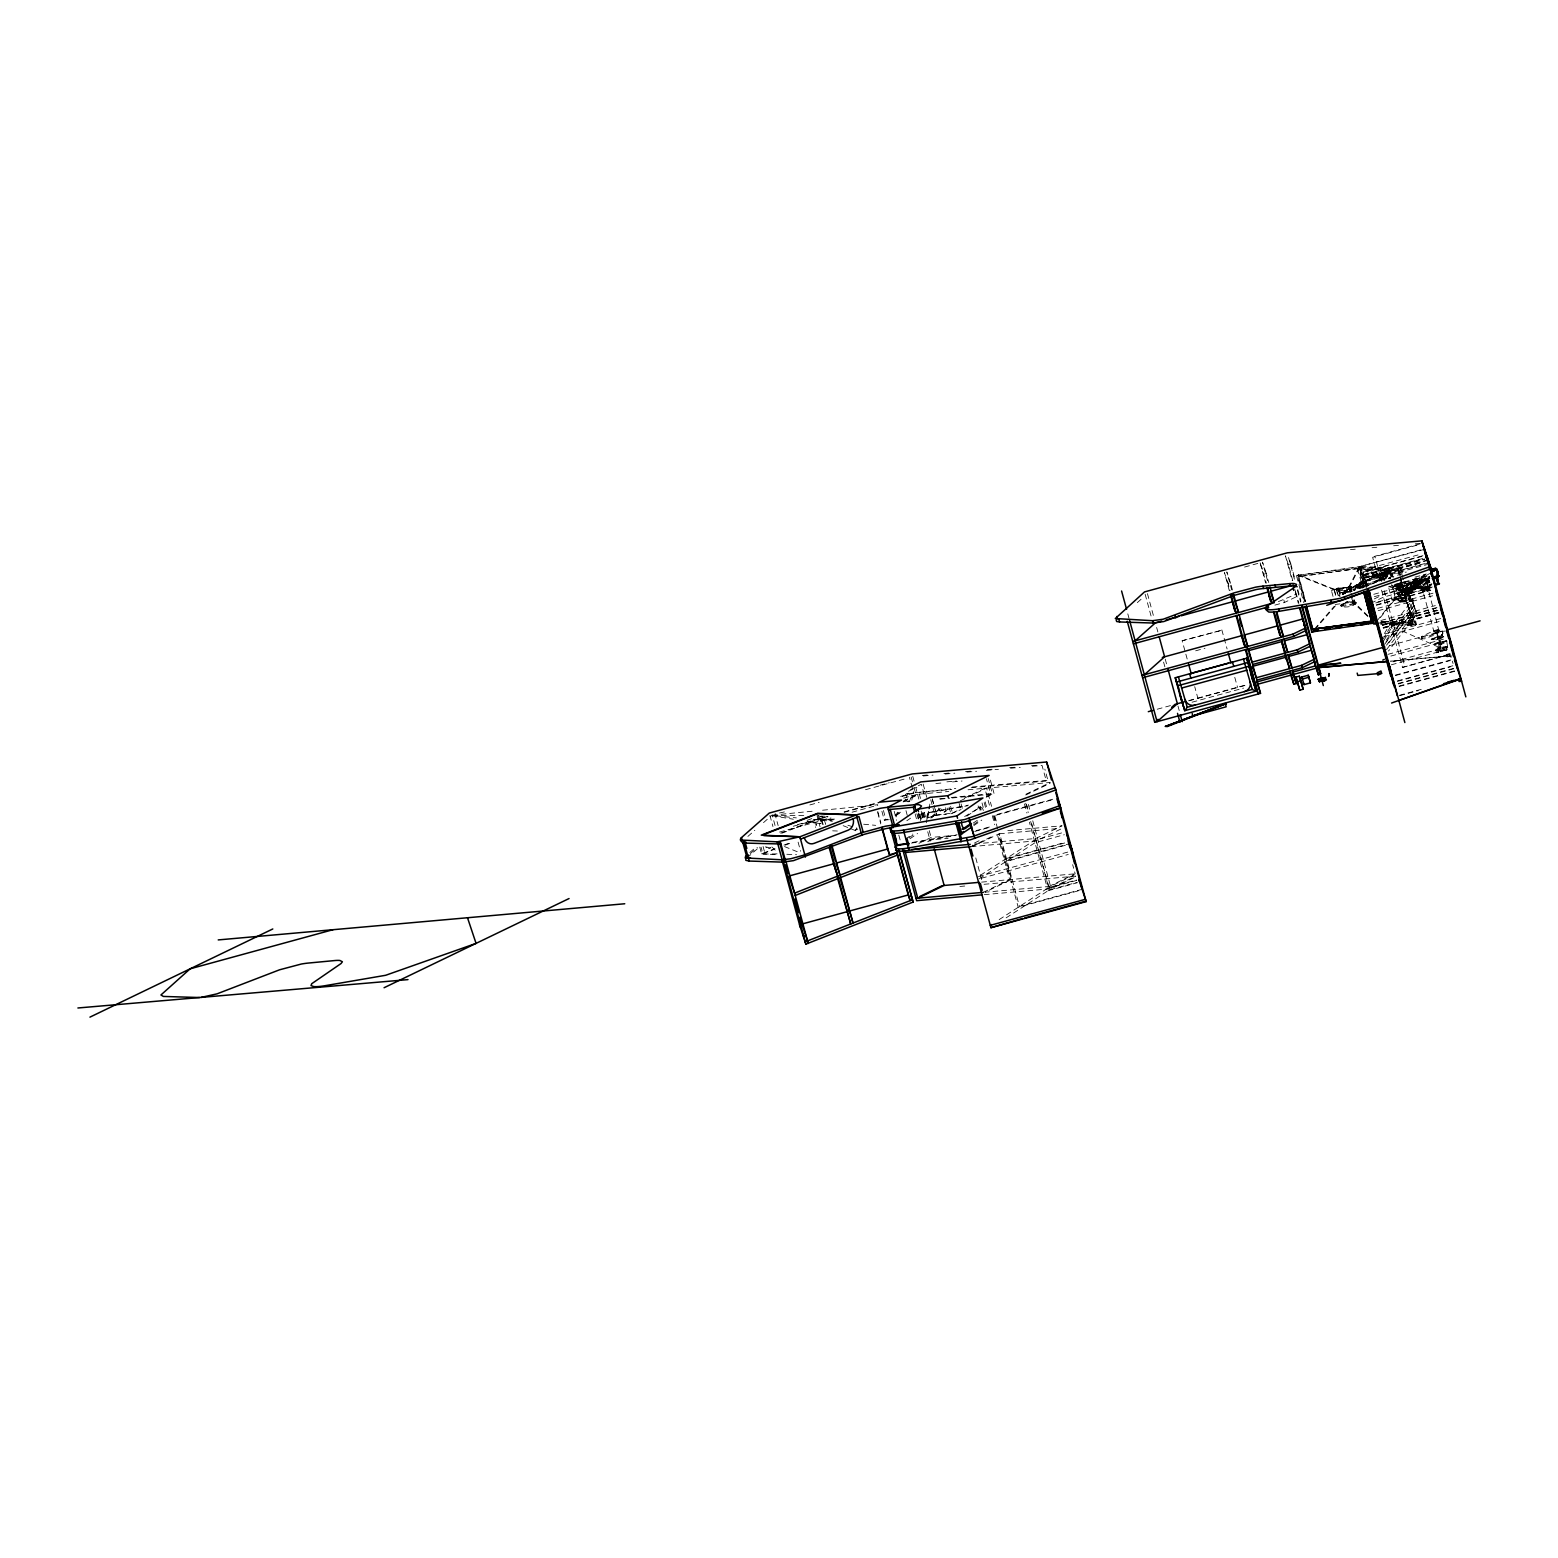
<?xml version="1.0" encoding="UTF-8"?>
<svg xmlns="http://www.w3.org/2000/svg" width="1558" height="1558" viewBox="0 0 1558 1558"><rect width="100%" height="100%" fill="white"/><g stroke="black" fill="none" stroke-linecap="round" stroke-linejoin="round"><path stroke-width="0.75" stroke-dasharray="5 3.75" d="M1395.325 584.386L1399.824 601.388M1406.971 585.886L1394.644 585.808L1396.435 585.165M1396.669 584.153L1398.656 585.964A10.867 6.719 66.4 0 0 1405.452 585.75L1406.796 586.704M1397.623 586.47L1397.76 587.814A10.867 6.719 66.4 0 1 1400.545 598.136M1398.344 585.263L1396.981 584.737M1402.317 600.512L1400.661 601.68L1399.882 600.531M1400.661 601.232L1411.762 601.485L1399.96 602.128M1400.661 601.037L1399.298 601.739L1395.131 584.367L1406.816 583.705L1423.155 587.561L1428.219 587.035M1406.173 584.873L1408.666 584.425M1406.718 585.048L1406.932 583.724M1399.824 601.057L1402.103 599.908A10.867 6.719 66.4 0 1 1409.172 599.479L1410.146 598.35L1407.069 587.405A10.867 6.719 66.4 0 0 1409.873 597.707L1409.971 597.883M1406.29 590.346L1407.088 595.156A4.109 2.551 66.4 0 1 1403.33 595.331L1402.258 593.949M1411.275 600.317L1409.639 601.057L1412.697 599.441M1410.808 600.96L1412.794 600.512L1411.782 599.479M1415.404 563.392C1431.685 558.971 1409.289 562.983 1416.631 567.949M1424.694 591.105C1422.103 593.092 1419.942 588.126 1423.525 588.145M1422.298 591.319L1426.232 589.528M1421.461 588.32C1422.629 591.651 1429.407 586.879 1430.789 585.613M1422.727 587.931C1428.589 584.172 1431.627 588.71 1423.778 589.43M1429.037 587.288L1429.231 589.508L1426.836 590.54M1442.28 637.826C1413.184 644.272 1451.978 630.503 1440.955 638.079M1436.573 637.534C1454.218 634.788 1428.121 643.707 1434.392 638.098M1433.711 631.964C1449.641 625.264 1431.081 636.91 1435.015 631.808M1434.509 631.827L1435.035 630.932M1447.694 647.213L1446.72 641.468C1437.839 648.109 1425.064 643.181 1447.012 640.922M1435.015 644.681L1439.534 642.266L1446.72 641.468M1436.651 652.841L1439.066 651.049L1437.08 647.972L1438.287 648.225L1435.872 650.037L1436.651 652.841L1440.41 651.653L1439.066 646.901L1440.955 646.414L1441.267 647.933L1439.514 648.381L1441.325 647.816M1424.635 575.467L1438.93 630.678M1439.962 629.997L1437.781 631.146M1439.631 646.94L1440.955 646.414M1443.682 636.443L1439.495 638.488L1431.529 639.462M1443.818 636.91L1437.002 637.222L1431.529 639.267M1343.872 593.949L1343.463 592.196L1343.892 593.773M1412.152 587.911C1407.536 586.47 1414.313 579.342 1416.378 577.804M1388.529 571.435L1367.982 577.005L1353.298 586.879A5.258 3.895 86.6 0 0 1354.7 590.54M1380.563 573.227L1385.14 572.292L1368.294 577.317L1353.766 586.879A4.947 3.661 86.6 0 0 1355.07 590.268M1355.07 586.801A5.258 3.895 86.6 0 0 1355.304 588.145L1355.09 586.392L1358.342 583.841L1362.627 583.588M1357.291 587.95A4.947 3.661 86.6 0 1 1357.076 586.684C1366.502 580.433 1355.752 583.666 1356.843 588.106M1356.843 586.275L1356.843 586.704A5.258 3.895 86.6 0 0 1357.057 588.048M1358.634 586.606A4.947 3.661 86.6 0 0 1358.829 587.853A5.258 3.895 86.6 0 1 1358.595 586.587L1356.609 586.392M1381.771 575.116C1382.258 579.498 1386.503 575.233 1383.601 572.721L1382.277 572.799L1381.771 575.116L1406.368 572.098M1384.069 574.454C1390.359 571.805 1383.894 581.212 1383.777 573.967C1377.525 574.649 1393.553 575.993 1382.589 575.077M1390.359 571.435L1383.699 572.838L1383.153 574.61A3.525 2.61 86.6 0 0 1382.55 579.498M1405.374 589.275L1406.485 590.346L1409.659 589.06A2.142 1.636 87.5 0 1 1411.743 590.424C1411.879 589.08 1400.7 591.767 1405.141 590.969M1408.471 589.06L1411.236 588.087L1412.755 591.495L1416.183 588.496L1414.82 588.379A4.947 2.337 80.5 0 1 1411.334 583.822L1410.925 587.872M1403.388 591.728L1409.698 592.429L1410.282 590.131M1411.12 591.339L1408.822 591.787L1409.503 592.683M1430.03 582.439L1428.024 582.147L1429.329 580.355M1414.352 582.478L1414.352 582.439A2.064 0.974 80.5 0 1 1415.579 581.621A2.064 0.974 80.5 0 1 1416.339 584.386A2.064 0.974 80.5 0 1 1415.092 585.204L1414.352 582.478L1417.313 581.991A2.064 0.974 80.5 0 1 1418.559 581.134A2.064 0.974 80.5 0 1 1419.299 583.899A2.064 0.974 80.5 0 1 1418.072 584.698L1417.313 581.952M1419.065 583.159L1417.527 585.048L1415.346 584.815A2.064 0.974 80.5 0 1 1414.8 582.848C1413.632 579.849 1421.285 579.44 1415.599 580.024L1414.956 580.706M1416.339 584.386C1432.932 580.141 1394.313 580.569 1417.644 584.951M1419.299 583.899C1419.065 578.193 1409.114 587.132 1418.91 583.471M1337.212 590.112L1337.582 589.158M1337.095 589.333C1336.141 589.294 1341.029 586.899 1338.283 589.547M1337.407 589.703L1336.569 590.17M1350.358 588.009C1353.921 587.775 1349.851 585.087 1348.488 588.905A10.867 8.18 62.5 0 1 1340.094 589.917L1337.679 589.45M1338.828 590.54L1339.004 591.884M1355.343 601.68C1356.823 607.211 1340.484 608.594 1340.971 605.069M1341.457 605.711C1345.216 601.369 1339.958 608.029 1343.093 603.998M1341.535 605.283C1341.029 601.7 1353.123 607.328 1353.454 601.758M1348.488 588.905C1353.454 584.815 1349.053 589.703 1350.241 587.717M1348.975 589.43L1349.384 590.151M1351.195 590.463L1349.715 590.385M1350.26 589.878L1350.299 590.521A10.867 8.18 62.5 0 0 1350.143 593.092M1350.455 586.743L1351.214 588.281M1354.447 603.374C1354.778 601.037 1356.979 604.601 1354.253 603.258M1399.61 592.877C1399.162 589.956 1396.63 598.876 1409.094 591.826A3.467 0.993 -23.4 0 1 1412.288 591.67L1407.302 591.709L1412.132 591.066M1399.376 590.833L1395.832 588.866L1397.37 594.494L1402.395 594.552M1386.601 578.252C1389.015 572.059 1382.121 573.967 1386.055 576.927M1343.541 594.552L1343.97 592.566L1350.026 590.638M1429.465 581.601L1429.231 580.608M1398.597 586.821L1423.447 589.119M1398.032 585.243L1396.883 586.86L1400.097 598.856L1402.667 601.252L1401.733 598.097L1402.531 600.297M1408.568 624.602L1408.354 624.388M1410.165 624.232L1408.315 623.706M1408.783 624.505L1412.21 625.264L1411.723 623.628M1408.938 624.524L1411.275 624.719L1411.684 623.395M1410.146 624.797L1410.944 623.804M1411.003 624.816L1411.412 623.648M1411.49 625.07L1412.191 624.446M1343.911 593.228C1349.929 591.125 1342.431 591.845 1343.814 594.513M927.575 817.346L929.542 806.323M1353.24 601.524L1352.636 601.076M1367.768 616.462L1352.363 601.739M1412.308 586.665L1402.356 588.943L1403.33 592.936M926.25 822.78L928.49 811.251M928.938 808.933L930.282 802.019M1358.011 588.223L1357.31 585.594A2.064 1.519 86.6 0 1 1359.667 584.99A2.064 1.519 86.6 0 1 1359.569 588.242M1361.088 583.023L1359.316 583.12L1357.563 586.081A2.064 1.519 86.6 0 0 1358.089 588.028L1358.323 588.242M1361.867 588.106A2.064 1.519 86.6 0 0 1361.965 584.854A2.064 1.519 86.6 0 0 1359.608 585.457L1359.647 587.931A2.064 1.519 86.6 0 1 1359.102 585.983L1359.9 583.744M1396.377 585.535L1393.28 586.879L1397.039 584.932M1397.409 586.568L1397.779 585.964M1398.071 585.087L1397.156 585.126M1402.512 601.115L1401.538 599.538M1406.816 587.015L1406.66 586.412M1406.64 587.308L1407.01 585.029M1403.349 591.105L1406.64 589.294L1407.38 595.039A4.109 2.551 66.4 0 1 1403.641 595.195L1400.876 588.924L1398.578 588.982L1399.006 590.56M1404.693 590.151L1403.33 591.417L1404.927 592.605M1405.355 591.709L1405.297 590.677M1403.096 592.527L1402.551 589.314L1410.964 589.099L1408.023 590.677A2.142 1.636 87.5 0 0 1410.185 593.15L1411.373 593.092A5.356 0.974 -15.2 0 0 1413.067 591.943L1411.334 587.093L1417.975 585.418C1417.838 578.894 1413.963 587.794 1410.633 585.555M1411.86 588.749L1408.335 590.677A2.142 1.636 87.5 0 0 1409.932 593.247A2.142 1.636 87.5 0 0 1411.548 590.794A2.142 1.636 87.5 0 0 1409.386 589.08L1405.589 589.645A4.109 2.551 66.4 0 0 1401.83 589.8L1404.245 589.294M1410.555 591.261L1409.639 590.716M1351.682 591.027C1350.143 588.34 1354.739 584.464 1353.999 589.547L1355.635 589.45M1398.967 590.988L1398.13 588.807L1395.832 588.866M1428.861 581.679L1428.842 581.601A19.572 6.427 71.1 0 0 1425.667 582.75L1425.687 582.965A19.572 6.427 71.1 0 0 1428.861 581.816L1428.861 581.777M1336.375 588.573L1337.757 595.37M1336.745 589.372C1341.263 585.048 1335.946 594.766 1339.413 596.013M1343.483 594.28L1343.736 593.501A4.109 3.097 62.5 0 1 1345.664 592.098M1340.99 604.991L1341.38 606.14M1341.866 605.127L1340.562 605.809M1349.968 588.223L1348.8 588.262L1349.579 588.846M1343.541 605.205L1343.308 603.783M1354.058 602.771L1355.986 603.141L1353.844 603.998M1354.35 603.881L1353.006 603.939L1354.311 604.329M1423.545 589.236C1410.009 579.07 1430.692 573.578 1427.264 587.931M1425.648 580.16L1424.207 580.998M1410.827 587.561L1411.684 590.248A2.142 1.636 87.5 0 1 1410.75 593.131M1414.839 586.022L1416.495 588.593L1411.236 592.683M896.064 816.957L897.798 812.809M1400.934 583.646L1403.271 582.38M1410.496 624.563L1410.243 624.466M1297.97 575.253L1333.706 589.625L1349.481 586.899L1353.454 601.563L1352.286 602.868M1333.706 589.625L1349.481 586.899L1349.773 591.222M1417.877 579.654L1415.151 584.036L1414.898 582.848M1418.598 583.452L1418.656 582.205M1361.634 585.866C1362.043 587.405 1353.824 586.451 1361.517 585.769M920.33 820.618L924.498 812.263M1404.342 590.443L1404.167 591.728M1348.683 587.21L1359.219 566.82L1364.73 587.132M1349.15 587.619L1359.686 567.229L1296.431 575.564L1303.793 602.634M1442.241 635.703C1445.357 622.246 1426.797 634.788 1421.714 636.385C1426.836 639.91 1438.151 629.237 1445.551 631.769M1440.41 651.653L1446.837 649.783L1446.369 646.453L1437.08 647.972M1446.837 649.783L1446.369 646.453M1405.803 585.341L1395.734 585.496M1395.968 585.827L1395.637 585.107M1397.487 586.314L1398.597 584.192M1407.147 585.555C1400.661 584.269 1417.527 586.762 1419.942 589.45L1423.155 587.561L1408.724 586.159M1399.882 600.706L1399.24 601.739M1401.207 600.336L1401.577 597.96M1402.94 600.94L1402.083 601.076M1412.269 600.551L1413.028 599.518M1384.38 633.561L1390.573 623.336M1383.056 639.053L1392.949 622.674M1383.582 640.961L1393.475 624.583M1386.523 639.715L1413.048 603.043L1412.249 600.083L1391.586 627.056M1421.5 636.54L1421.675 638.527M1386.153 577.551C1378.265 570.442 1395.014 565.924 1391.722 576.109M1390.009 570.423L1385.899 571.825M1422.103 589.002L1426.505 586.84M1426.816 588.164L1428.628 587.054L1425.745 579.615A3.681 1.168 -2.2 0 0 1423.564 579.148L1414.859 578.622M1336.082 588.71L1350.63 587.074M1342.1 605.653L1342.003 604.095M1352.889 601.115L1351.877 601.446L1352.87 601.933M1345.391 602.479A10.867 8.18 62.5 0 1 1352.013 602.771L1353.415 601.427M1354.72 602.518L1356.492 602.44L1355.635 604.173M1354.759 604.192L1353.883 599.927M1403.213 582.77L1403.739 582.03A19.183 15.658 59.6 0 1 1399.61 582.984M1418.559 583.646L1418.501 583.666A19.572 15.989 59.6 0 1 1409.776 582.828L1410.224 581.796M1335.518 595.175L1334.057 588.905L1335.693 594.942M1429.173 580.764L1422.142 587.035L1415.404 588.067A5.258 2.493 80.5 0 1 1410.886 583.88L1414.236 579.42M1415.112 580.686L1413.223 583.159L1414.002 586.684M1420.993 587.794L1416.962 588.028A4.947 2.337 80.5 0 1 1413.34 583.49L1415.599 580.024M1417.605 582.575L1419.533 579.946M1385.997 641.896L1414.002 605.361L1414.956 608.75L1388.081 643.785M1384.672 644.233L1414.158 605.789M1386.523 645.207L1414.82 608.321M1386.484 649.647L1415.969 611.203L1416.767 614.164L1388.49 651.049M1402.551 589.314C1411.236 585.944 1410.146 586.879 1409.698 592.429M1411.801 587.035L1408.218 589.06L1412.931 586.47M1413.009 588.885L1411.918 589.469L1414.839 589.236M1412.639 590.346L1411.976 589.236L1414.138 587.95L1414.664 589.878L1412.853 590.501M1414.567 589.547L1413.885 588.905M1413.067 591.943L1411.159 593.111M1377.077 620.805L1395.208 598.194L1406.076 598.817L1402.064 600.375L1392.015 599.947L1388.743 587.853M1380.407 617.513L1395.501 598.681L1406.076 598.817L1405.141 599.09L1401.304 584.99L1400.876 577.921M1361.264 586.938L1361.069 585.73M1385.413 573.325A2.064 1.519 86.6 0 1 1387.36 574.629A2.064 1.519 86.6 0 1 1386.464 577.239L1383.485 578.583L1381.673 574.707L1382.725 578.622L1379.57 579.479L1378.518 575.584L1383.329 573.792M1383.095 577.103L1384.205 575.369L1382.861 573.811M931.84 817.872L939.416 808.855M1425.18 583.49L1422.259 586.938A5.258 2.493 80.5 0 1 1417.741 582.731M1403.992 590.326L1403.407 590.813A2.142 1.636 87.5 0 0 1405.102 593.462A2.142 1.636 87.5 0 0 1406.718 591.008A2.142 1.636 87.5 0 0 1404.556 589.294M1314.543 628.965L1334.252 606.276M1314.971 629.413L1336.199 604.971M930.788 818.067L938.831 808.953M1417.994 579.946L1415.015 584.133M1419.357 580.277L1422.843 576.402M1411.743 586.451C1424.46 585.399 1395.559 581.971 1415.501 582.945A4.947 2.337 80.5 0 0 1419.241 587.658L1419.319 587.97A5.258 2.493 80.5 0 1 1415.462 583.101L1415.424 582.692M1417.098 580.336L1416.806 582.517A2.064 0.974 80.5 0 0 1417.332 584.484L1415.871 585.769L1415.248 583.14M1414.956 588.379L1426.485 578.641M1428.998 580.141L1421.247 587.327A4.947 2.337 80.5 0 1 1417.624 582.789L1417.722 582.322M1421.909 638.059L1421.753 638.196A6.096 1.11 -15.2 0 0 1422.006 638.722L1421.889 637.592M1343.639 593.267L1345.197 592.429M1353.805 589.411L1358.187 586.295L1358.42 588.009M1422.649 587.697L1421.169 589.43L1428.004 587.58M1439.066 646.959L1437.781 638.761M1137.321 602.615L1142.384 598.136M747.879 836.432L754.832 830.297M763.517 822.624L772.184 814.951L775.222 826.091M749.846 852.499L755.065 847.903M750.391 853.589L757.344 847.435M747.022 857.913L759.174 847.182M1414.294 586.295L1413.242 586.782M1353.785 586.684L1360.017 584.211M1422.668 576.752L1426.193 573.928M1395.481 584.231L1426.855 575.915M1396.533 586.022L1397.234 584.854M1408.899 584.211L1407.789 583.082L1406.835 584.542M1408.413 585.399L1409.367 584.328L1408.198 582.906L1407.264 583.977L1411.412 601.622L1406.582 584.036M1402.005 599.908L1402.395 599.694A10.867 6.719 66.4 0 1 1409.386 599.382L1409.639 599.616M1400.778 601.641L1400.097 600.142M1411.392 601.174L1412.444 598.525M1411.665 600.181L1413.534 600.473L1412.035 598.7M1418.598 584.581L1429.913 578.154M1424.888 583.529L1428.803 580.491M1422.006 588.242L1423.973 587.678L1421.208 589.021L1419.611 581.056L1425.434 579.011M1337.017 589.898L1337.757 588.476M1338.965 589.937L1339.568 588.262L1337.874 587.755M1339.588 590.482L1340.172 591.631M1348.663 588.827L1348.274 589.06A10.867 8.18 62.5 0 1 1339.919 590.015M1350.397 588.69L1350.435 587.035M1354.954 602.284L1355.713 603.978M1414.82 588.223L1407.205 592.585M1411.86 591.027L1413.554 590.17M906.834 820.735L910.554 818.184M929.191 812.731L930.184 812.049M927.088 818.106A5.219 4.557 55.4 0 1 930.321 812.341L968.472 805.116M905.393 839.158L912.735 834.075M908.898 837.853L914.916 833.705M909.891 838.827L917.604 833.511M973.653 824.591L979.651 820.443M973.808 825.604L981.813 820.073M1361.673 583.938C1369.365 579.128 1382.667 570.053 1390.671 573.519M964.616 816.548L980.625 807.005M966.778 816.178L980.06 807.219A5.025 2.279 80.2 0 1 983.371 810.511M973.127 823.13L978.872 819.274M1411.022 587.152L1413.982 587.152M1415.871 586.334L1412.074 589.002M1412.541 589.275L1413.729 589.761M1413.515 589.606L1414.528 588.768M1358.985 587.074L1358.771 586.178M1384.439 580.725L1383.679 576.83M1425.297 574.142L1414.021 581.601A2.064 0.974 80.5 0 0 1413.69 584.114A2.064 0.974 80.5 0 0 1415.092 585.496L1428.238 576.811M1418.208 580.9L1419.338 580.16L1420.39 584.055L1416.553 584.698L1415.501 580.803L1419.338 580.16M1418.033 580.881L1431.705 572.156M1428.589 577.239L1429.64 576.538L1428.647 576.713M1417.994 584.601L1414.43 584.951M1419.28 584.795L1429.017 578.524M1425.94 584.114C1433.107 574.883 1413.418 589.528 1428.258 582.575M1426.271 581.971L1428.608 580.433M980.391 875.284L1034.356 840.405L1063.686 832.361M979.125 878.868L1034.979 842.742L1064.328 834.718M999.165 919.61L1048.651 887.593L1076.52 879.978M1006.137 917.837L1049.274 889.949L1077.104 882.334M1409.698 591.553L1411.003 592.098M1425.804 588.749L1421.948 588.924L1432.075 585.243M1411.762 590.015L1408.822 591.787L1409.542 589.8M1422.824 588.164L1423.33 588.788M1428.491 587.035L1426.719 587.892M1366.249 586.275L1377.895 580.628M1414.937 586.334L1413.671 586.84M1296.431 575.564L1360.017 566.508L1365.548 586.821M1304.669 601.855L1297.833 576.674L1300.034 575.934M1360.017 566.508L1358.148 567.54L1363.678 587.483L1361.848 588.32M1357.446 568.923L1362.763 587.035M1359.141 568.242L1298.535 576.772M1333.025 596.402L1331.369 590.365L1334.057 588.905M1339.997 596.636L1339.237 592.741M1331.369 590.365L1349.481 586.899M1342.568 593.929L1342.139 592.371L1342.295 594.085M1346.093 591.982L1351.993 590.813M1367.982 615.955L1352.714 600.784L1350.63 602.459L1335.206 604.465M1386.133 577.862L1384.614 572.214L1386.172 571.825M1393.183 577.784L1390.924 571.358L1389.892 571.611M1337.718 590.131L1349.462 588.846M1342.782 594.358L1345.567 593.131M1352.5 591.047L1344.242 593.189M1425.122 579.167L1429.017 577.375L1419.747 580.336M1433.925 634.106L1436.418 632.042L1445.473 631.029M1435.872 650.037L1446.058 646.979M1441.656 634.281L1442.065 635.8L1441.734 634.242M910.495 789.614L921.362 784.278L924.654 796.021M908.528 791.289L916.902 787.199M881.886 811.231L884.301 820.151L887.671 819.216M896.317 814.269L900.505 812.205M895.11 815.535L902.316 812.049M930.73 799.721L934.975 815.321L952.405 813.081M944.109 812.088L945.628 811.348M1413.379 585.75L1413.262 585.789M1415.579 586.529L1412.113 587.755M949.095 807.122L950.906 813.821L957.177 810.725M986.467 796.372L990.654 794.307L986.409 778.708M950.906 813.821L961.091 809.537M986.195 797.229L994.023 793.392L989.778 777.773M1414.625 589.002L1415.794 588.593M1389.502 586.178C1388.451 588.301 1401.324 587.658 1398.656 586.392M1292.731 580.589L1288.447 564.853L1290.764 563.743L1288.622 557.336M1278.378 601.622L1296.392 594.085L1298.866 603.199M1274.892 605.108L1284.513 602.459L1297.035 596.422L1294.133 587.347M1375.811 569.021L1363.133 575.136L1362.49 572.799L1375.169 566.684L1420.623 554.239M903.348 801.124L917.545 794.288L948.803 791.483M903.114 801.942L919.337 794.132L920.564 798.689M1374.76 582.77L1379.005 580.745L1372.637 557.316L1420.312 544.268M1374.351 598.876L1382.822 594.786L1430.536 581.738M964.558 798.066L984.831 788.29L989.797 806.538M960.254 800.851L986.623 788.134L991.57 806.382M1370.767 603.258L1383.446 597.142L1431.159 584.075M918.928 843.326L931.1 837.444L955.405 835.283M927.672 841.748L931.742 839.801L948.121 838.34M1026.001 794.191L1050.345 782.467M1025.768 795.008L1050.092 783.284M1060.725 829.109L1036.382 840.833L972.659 846.52L972.036 844.183L982.163 839.275M970.887 846.676L993.186 835.925M972.659 846.52L999.029 833.803L1011.434 879.472L985.065 892.189L1050.579 886.346L1074.903 874.622M1381.537 590.112L1402.531 667.389L1449.018 654.204L1446.584 654.418L1447.226 656.755L1450.595 655.84L1390.554 661.176L1450.595 655.84M983.293 892.344L1009.642 879.627L997.237 833.958L1060.394 828.33M1048.787 886.521L1075.156 873.804L1072.664 864.671M984.247 894.662L1051.222 888.703L1075.546 876.959M914.195 788.212L915.403 792.671L955.775 788.465M971.16 787.725L1046.294 781.045L1047.891 780.285L1044.853 769.126M928.334 817.775L936.553 814.581L934.138 805.661L936.475 814.6L930.087 817.638M1428.55 590.015L1424.421 591.3M1429.465 577.278L1412.58 588.905M1357.563 584.601L1382.842 573.402M1378.518 575.584L1380.232 574.805L1381.303 578.7L1379.57 579.479M1360.796 584.406L1385.685 573.325A2.064 1.519 86.6 0 1 1387.652 574.629A2.064 1.519 86.6 0 1 1386.737 577.22L1366.23 586.451M1358.615 588.515L1383.504 577.414A2.064 1.519 86.6 0 0 1384.419 574.824A2.064 1.519 86.6 0 0 1382.452 573.5M1421.675 636.404C1422.746 644.019 1434.139 630.932 1437.742 637.027L1437.547 635.878L1438.54 636.891A6.096 1.11 -15.2 0 0 1441.54 635.995L1442.026 635.82M1398.208 585.944L1398.441 586.061A10.867 6.719 66.4 0 0 1405.667 585.672L1406.971 585.185M1405.686 587.794L1402.804 589.294L1405.413 587.814M1405.667 593.345L1406.718 592.877M1414.255 589.547L1413.242 589.489M1407.887 594.28L1411.567 592.663M1431.938 583.88L1429.407 585.38L1429.309 586.996L1423.525 588.982L1425.025 586.879L1431.783 584.133M1422.24 588.437L1425.745 587.502M1426.232 588.398L1427.459 587.892M1405.511 589.625L1408.646 588.593A5.356 0.974 -15.2 0 1 1412.074 588.437L1414.138 587.95M1413.242 589.275L1416.592 588.34M807.122 820.384L813.899 817.755M780.597 833.14L811.29 821.806A4.927 4.207 -87.6 0 1 816.762 826.207M781.882 833.199L811.29 821.806M820.774 819.489L835.419 819.08M759.759 847.065L761.57 853.765L774.988 848.565M783.947 845.098L788.426 843.365M762.855 853.823L774.034 849.48M785.232 845.157L789.711 843.423M777.091 853.862L762.933 854.115L761.044 847.124M857.796 829.129L855.167 830.044A4.927 2.415 68.8 0 0 856.744 827.785M1398.636 570.306L1359.297 568.865L1364.263 587.171M1362.354 568.086L1359.297 568.865L1398.558 570.617L1399.785 575.136M1401.265 568.203L1361.088 566.489L1358.264 567.579L1398.461 569.293L1401.265 568.203L1402.492 572.721M1399.357 575.097L1398.11 570.52L1400.837 569.741M1394.215 586.1L1402.258 584.717L1393.631 585.107M1398.578 588.982L1400.876 588.924M1398.422 590.969L1399.415 590.56M1398.831 592.702L1399.805 592.429M1398.831 593.014L1399.921 592.566M1397.37 594.494L1399.649 594.416M1392.015 599.947L1396.026 598.389L1392.755 586.295M1409.386 623.784L1408.023 624.369L1410.243 623.823M1414.956 621.739L1381.44 621.291M1411.976 623.531L1408.705 624.602M1411.373 623.843L1409.114 624.174M1409.932 624.739L1411.626 624.777M1380.68 624.271L1413.768 625.673L1416.592 624.583L1404.946 581.738M1371.196 584.153L1380.7 580.569M1426.096 588.145L1427.79 587.269L1426.739 587.035M1424.713 590.092L1423.019 590.969L1424.07 591.203M1438.696 630.912L1437.08 631.38M1409.698 582.536L1409.756 582.517A19.572 15.989 59.6 0 1 1418.481 583.354L1418.228 583.49M1411.256 587.463L1407.595 588.827L1408.49 592.098L1404.303 593.501A5.356 0.974 -15.2 0 1 1408.198 592.157L1408.49 592.098M1423.506 579.888L1421.831 580.491M1422.065 579.751L1429.095 578.018M1437.859 650.777L1447.129 649.258M1429.699 578.524L1418.423 584.932L1419.377 584.815M1426.661 588.203L1423.759 589.041M1422.006 580.394L1420.195 580.9L1422.746 581.173M1377.681 580.628L1382.686 579.05M1425.395 588.359L1426.427 587.989M1421.363 580.608L1419.669 581.095M1401.304 584.99L1402.258 584.717L1394.215 584.367M1437.645 635.859L1438.053 637.008L1437.508 635.878M1336.978 588.651L1338.556 589.722M1350.533 586.314L1352.363 587.113L1350.942 588.106M1341.224 604.27L1343.054 605.419M1433.73 633.405L1442.786 632.392M1446.642 640.727L1441.637 643.22L1434.86 643.999M1388.451 578.291L1390.515 577.784A5.434 4.012 86.6 0 1 1389.95 578.836M1388.509 578.544L1390.496 578.018M1423.954 587.794L1425.94 587.288M1415.346 588.359L1414.313 589.041M1385.646 571.864L1382.277 572.799L1382.744 574.532M1244.569 567.054L1260.13 562.789L1266.381 583.159M1232.436 590.034L1230.606 583.296L1228.23 583.938L1224.413 572.565L1229.301 590.56M1263.928 574.162L1266.323 573.519L1268.757 582.517M1420.234 543.82L1374.877 556.245L1381.732 581.485M1366.639 587.366L1360.913 566.275L1424.382 548.903M1424.518 549.331L1360.913 566.275M1428.043 559.867L1364.574 577.239L1367.262 587.035L1362.861 572.117L1426.33 554.745M1421.87 556.44L1362.861 572.117M1422.668 558.543L1363.717 574.688L1422.805 558.971M1363.445 575.642L1424.655 558.894M1363.601 576.071L1424.752 559.341M1364.574 577.239L1428.199 560.296M1364.087 577.999L1423.038 561.854M1364.224 578.427L1423.175 562.282M1424.421 563.665L1365.431 579.81L1367.437 585.789M1365.568 580.238L1429.056 562.866M1365.392 581.485L1426.622 564.736M1402.317 573.909L1366.035 583.822L1362.49 572.799M1381.264 580.121L1390.359 577.629M1182.152 640.747L1221.939 630.211L1182.152 640.747L1187.41 659.832M1415.015 577.103L1424.09 574.61M1388.451 586.879L1426.992 576.343M1373.747 594.299L1430.439 578.778M1374.39 596.636L1428.803 581.738M1195.648 650.816L1204.996 648.245M1377.895 601.894L1432.308 586.996M1375.753 602.946L1432.445 587.424M1376.259 604.855L1430.672 589.956M1376.396 605.283L1430.809 590.385M1377.564 608.36L1434.256 592.838M1378.207 610.697L1432.62 595.799M1380.894 620.493L1435.308 605.595M1381.537 622.83L1438.287 607.114M1381.751 623.044L1436.164 608.165M1382.238 624.972L1436.651 610.074M1382.472 625.186L1436.885 610.288M1382.394 625.401L1441.559 609.49M1383.095 627.523L1439.787 612.021M1383.329 627.757L1440.001 612.236M1383.251 627.952L1442.202 611.827M1383.465 628.186L1440.157 612.664M1385.335 633.736L1442.007 618.214M1383.699 636.696L1440.371 621.175M1157.224 709.221L1170.603 705.56M1188.89 700.555L1247.296 684.566M1389.405 645.674L1442.474 631.146L1443 633.736M879.958 785.271L889.326 782.72M1188.832 700.866L1197.907 698.374L1194.713 686.669M1197.907 698.374L1246.653 685.033M784.375 811.913L774.969 814.016L778.143 825.604M809.868 804.941L819.138 802.389M865.508 789.711L904.906 778.922M1192.045 702.21L1243.537 688.11M1387.983 654.341L1444.655 638.819M1390.885 656.054L1447.557 640.552M797.579 824.61L828.019 816.275L820.813 816.1M844.105 811.874L878.868 802.351M900.602 796.411L917 791.912M1392.969 661.838L1447.382 646.94M793.256 826.246L828.019 816.743M844.241 812.302L879.024 802.779M902.199 796.43L913.786 793.256L909.405 777.228M779.467 832.069L830.998 817.969M852.07 812.205L877.816 805.155M903.582 798.105L917.623 794.249L915.773 787.452M1391.333 664.799L1448.005 649.277M1446.584 654.418L1449.953 653.503L1450.81 656.775M1402.531 667.389L1450.167 654.438M1452.835 655.704L1449.738 656.541L1449.115 654.204M1395.345 675.12L1451.92 659.638M1395.52 675.529L1449.972 660.631M1397.331 680.943L1453.867 665.48M1397.487 681.372L1450.225 666.941M1398.188 683.514L1454.724 668.031M1398.286 683.943L1454.86 668.46M1399.045 686.065L1455.581 670.602M1399.24 686.494L1455.717 671.031M1399.532 695.277L1422.22 689.064M1399.785 695.666L1418.189 690.622M1052.721 799.235L994.647 815.126L997.12 824.26M995.698 815.321L1052.916 799.644M976.106 830.628L990.187 826.772M974.763 831.466L991.024 827.006M1006.429 858.458L1064.484 842.566M1064.698 842.975L1005.163 859.276L998.366 834.192M1007.052 860.795L1069.762 843.638M1065.341 845.312L1005.806 861.613L1018.211 907.282L1080.025 890.358M978.502 876.511L1069.976 851.486M981.482 878.225L1068.262 854.466M1076.734 880.387L1047.404 888.411L1029.39 822.157M1048.028 890.748L1077.24 882.763M1082.187 889.306L1019.458 906.464L999.613 833.374M1381.771 573.247L1380.232 573.325L1389.97 572M1353.357 589.606L1353.746 590.501M1424.46 588.554L1428.686 587.288L1425.414 587.269M1436.301 630.406L1438.716 629.899M1434.957 637.709L1436.009 637.436M1440.254 638.02L1437.313 638.624M1439.339 643.688L1439.144 644.038M1385.899 574.629L1385.977 575.934M1383.017 576.109L1383.056 574.824M1403.953 590.19L1405.374 591.066M1405.18 592.624L1406.114 591.242L1405.024 589.995M1397.721 585.496L1406.757 586.003M1402.219 599.83L1400.759 598.33M1399.084 601.135L1400.311 601.992M1385.374 576.966L1386.484 574.065L1385.919 578.291A5.765 4.265 86.6 0 0 1385.549 572.351L1380.291 573.656M1424.927 587.717L1426.855 587.113M1357.076 586.49L1373.28 576.694L1390.301 571.63L1384.672 572.273M1354.019 590.015L1355.285 589.956M1423.506 588.749L1424.674 588.554M1426.154 589.684L1427.128 589.333M1438.17 638.663L1437.294 639.111M930.321 812.341L967.479 805.798M912.482 842.411L957.099 834.699M911.488 843.092L956.106 835.38M1390.184 571.611L1383.679 573.149M1414.255 586.139L1415.949 586.061M1414.625 581.446L1417.235 580.822M1410.866 583.471L1413.32 583.296M1415.871 585.769L1417.975 585.418M1415.599 587.717L1421.87 586.665M1414.372 588.573L1416.378 588.242M1416.962 588.028L1420.662 587.522M1414.138 588.943L1416.417 588.573M1423.506 581.115L1424.518 581.153A3.35 1.071 -2.2 0 0 1426.232 580.141M1426.115 587.132L1428.569 586.704M1422.649 588.885L1423.973 588.69M1426.855 589.528L1427.907 589.216M1440.293 646.473L1438.346 638.644M1402.765 582.575L1400.33 582.867M1357.797 568.728L1297.833 576.674L1305.02 601.661M1338.984 592.897L1342.139 592.371M1343.191 592.352L1346.365 591.826M1350.474 587.502L1336.277 588.515L1338.03 595.234M903.562 801.708L905.451 801.494M1410.866 582.361L1411.86 582.244M1447.148 641.234L1439.475 641.526M1447.772 647.68L1442.163 647.816L1436.495 632.782M1447.343 647.914L1442.007 648.342L1439.534 642.266M1388.353 571.513L1390.924 571.358M1426.31 587.424L1427.654 587.561M772.301 815.165L813.023 811.153M822.585 810.218L877.66 804.785M946.894 781.863L956.476 780.947M935.891 783.518L943.038 782.837M952.542 781.921L962.065 781.025M907.301 793.45L909.112 793.275M951.198 797.462L994.023 793.392M908.022 801.747A4.168 2.804 84.6 0 0 909.911 795.34A4.168 2.804 84.6 0 0 905.062 795.71A4.168 2.804 84.6 0 0 908.022 801.747L909.833 801.572A4.168 2.804 84.6 0 0 911.722 795.164A4.168 2.804 84.6 0 0 906.873 795.534A4.168 2.804 84.6 0 0 909.833 801.572M939.61 798.865L944.382 798.417M940.136 799.137L949.659 798.222M952.035 797.988L992.465 794.152L988.22 778.533M884.301 820.151L893.143 819.313M934.975 815.321L946.349 814.25M1413.106 586.957L1412.736 585.866M1412.424 589.528L1413.593 589.294M1350.435 549.623L1355.226 549.195M1372.053 547.695L1376.844 547.267M1393.65 545.767L1398.461 545.339M1415.268 543.839L1420.078 543.411M1446.915 656.794L1450.693 656.463L1453.069 663.513M922.297 775.456L927.302 775.008M943.914 773.528L949.114 773.06M965.551 771.6L970.926 771.132M987.168 769.691L992.738 769.185M1009.701 767.685L1014.55 767.257M1031.513 765.738L1036.362 765.309M923.29 775.981L932.989 775.124M945.102 774.053L954.801 773.177M966.914 772.106L976.613 771.249M986.311 770.392L998.425 769.301M1010.538 768.23L1020.237 767.373M1032.37 766.283L1042.049 765.426L1046.294 781.045M972.192 787.004L1047.891 780.285M915.403 792.671L951.763 789.439M968.024 789.77L1049.722 782.505M1007.831 830.628L1062.108 825.779L1035.739 838.496L972.036 844.183M981.579 882.12L1075.156 873.804M959.903 886.463L964.733 886.035M984.033 884.301L1075.799 876.141L1049.43 888.858L1031.415 822.546M1389.035 571.435L1390.554 571.28M1426.076 581.485L1427.829 581.348M1426.7 583.218L1428.861 583.062M1427.479 589.45L1429.251 589.314M1433.788 639.228L1432.639 639.15M1380.232 574.805L1381.303 578.7M1361.186 583.315L1359.316 583.12M1357.583 585.302L1359.141 585.224M1353.318 586.49L1355.09 586.392M1363.678 587.483L1360.718 587.658L1359.667 583.763M1402.356 588.943L1409.036 588.651L1409.172 592.254M1427.556 586.801L1428.589 587.132M803.792 815.574L772.34 815.418L796.372 817.892M1381.401 621.603L1412.95 622.947L1380.875 621.798M1380.31 622.888L1415.755 624.407L1405.258 598.623M1376.396 622.869L1416.592 624.583M833.413 819.859L821.397 819.352A4.927 2.415 68.8 0 0 820.092 823.929M811.075 821.514L812.361 821.572M815.282 824.883L816.567 824.942M832.654 830.823L837.347 831.018M768.484 848L769.769 848.058M786.809 854.271L796.528 854.68M761.57 853.765L777.52 854.738M1339.822 589.82L1338.478 589.995M1341.107 606.276L1355.07 604.582L1354.155 599.791M1397.818 584.269L1408.413 585.048M813.198 819.469L832.42 821.28M863.677 824.221L875.713 825.351M1410.126 589.878L1411.353 590.696M1436.418 632.042L1443.234 648.011M1412.814 579.81L1420.234 581.115M1401.09 600.317L1409.581 600.181L1410.36 598.253M772.262 815.788L793.373 819.235M807.453 821.533L821.514 823.851M820.579 816.392L831.953 820.073M847.883 825.234L856.997 828.194M1415.17 582.828L1417.546 583.822M1333.882 589.119L1298.126 574.766L1305.487 601.836M818.301 815.652L831.836 821.085M843.131 825.643L856.666 831.076M784.472 846.559L800.267 852.927M1410.438 593.17L1409.289 592.683M1394.196 627.387L1448.083 651.361M1383.543 577.025L1382.491 575.506M1408.627 585.185L1408.568 584.016M1383.368 579.829L1360.543 566.781L1366.074 587.074M1383.329 580.277L1360.504 567.229L1400.7 568.943L1400.973 573.656M1410.146 598.33L1409.834 598.194M1360.679 588.203L1360.348 587.892A2.064 1.519 86.6 0 1 1360.231 584.873A2.064 1.519 86.6 0 1 1362.49 585.087A2.064 1.519 86.6 0 1 1362.198 588.087M771.872 846.968L775.202 850.123M1390.048 571.65L1391.119 573.402M1385.023 571.942L1385.354 572.546A5.434 4.012 86.6 0 1 1385.724 577.96M1353.279 601.115L1352.928 600.921A10.867 8.18 62.5 0 1 1351.584 598.428M1351.351 589.177L1353.688 589.041L1354.175 590.463M1405.141 599.09L1415.638 624.875L1403.992 582.01M1385.296 572.37L1385.802 573.811M1338.867 591.183L1339.179 591.787A10.867 8.18 62.5 0 1 1340.678 594.182M1412.113 599.655L1416.105 611.632M1413.048 603.043L1416.767 614.164M1288.447 564.853L1285.447 555.855L1292.166 580.608M1266.323 573.519L1262.506 562.146L1268.017 582.38M1230.606 583.296L1226.808 571.922L1231.696 589.898M825.565 823.831L824.221 819.82L825.467 824.396M821.845 820.482L823.208 824.572M1221.823 629.88L1227.1 648.965M1443.214 647.193L1443.993 649.998M1442.922 647.719L1443.682 650.523M1440.429 647.505L1441.189 650.309M1419.104 577.064L1433.964 631.711M1438.287 648.225L1439.066 651.049M1437.82 649.043L1438.579 651.848M1437.703 649.842L1438.462 652.646M1411.529 587.502L1412.716 592.079M1410.925 588.729L1411.626 591.514M1407.108 589.002L1407.984 592.293M1406.679 591.008L1407.419 593.423M1403.388 579.771L1400.33 568.475L1400.739 575.564M1398.461 569.293L1399.882 574.883M1400.506 577.181L1413.768 625.673M1400.389 577.395L1412.405 623.161L1399.98 577.375M1401.635 590.443L1402.726 594.494M1400.467 589.08L1401.986 594.689M1398.227 586.275L1402.064 600.375M1391.684 584.581L1395.501 598.681M1384.225 590.677L1404.771 666.318M1359.822 568.651L1365.003 587.054M1354.408 589.158L1354.7 590.248M1350.513 587.522L1351.623 591.651M1346.813 588.359L1347.904 592.391M1298.301 574.532L1305.662 601.602M1290.764 563.743L1295.204 580.121M1297.756 589.489L1300.949 601.213M1288.544 557.53L1294.893 580.959M1297.444 590.326L1300.638 602.031M1295.243 591.962L1298.32 603.238M1283.87 600.122L1284.513 602.459M1261.649 566.898L1262.292 569.235M1260.13 562.789L1265.622 583.043M1227.587 581.601L1230.06 590.696M1234.773 677.341L1237.578 687.506M1147.448 593.637L1154.166 618.37M1156.64 627.465L1157.867 631.983M1165.248 659.131L1166.514 663.825M1177.984 706.047L1179.211 710.526M1145.149 594.26L1151.265 616.754M1163.592 662.111L1164.858 666.805M1127.797 613.852L1129.024 618.351M1028.299 804.376L1030.208 811.406M1032.759 820.774L1051.222 888.703M1026.449 804.298L1028.319 811.134M1025.729 803.246L1028.261 812.575M1030.675 821.475L1049.274 889.949M1024.443 803.909L1026.917 813.042M994.062 815.496L997.763 829.187M993.4 815.944L995.25 822.78M992.271 815.652L994.744 824.786M985.182 801.864L986.993 808.563M984.189 802.545L986 809.245M982.027 802.935L983.234 807.395M961.091 803.928L962.299 808.388M975.775 857.932L982.592 883.055M959.085 803.285L960.332 807.842M950.594 806.382L952.717 813.646M932.307 798.981L933.534 803.441M932.229 798.981L933.456 803.441M926.523 791.074L927.166 793.411M923.173 784.122L926.815 797.501M924.284 812.361L925.53 816.918M929.25 830.609L931.742 839.801M923.329 812.731L924.556 817.229M912.754 776.312L915.169 785.232M922.745 812.653L923.972 817.113M917.545 794.288L919.454 801.299M922.628 813.023L923.913 817.697M927.731 831.758L930.262 841.125M921.148 811.114L922.979 817.794M921.284 813.432L922.492 817.892M911.157 777.072L913.592 785.992M919.123 813.802L920.934 820.482M918.422 813.023L920.233 819.722M916.864 813.724L918.694 820.482M915.13 813.919L916.941 820.618M905.977 810.627L907.788 817.327M894.195 811.329L896.629 820.306M898.81 835.107L900.719 842.118M883.425 810.472L885.859 819.391M877.738 811.387L880.835 822.78M877.699 812.536L880.796 823.948M819.625 817.054L821.456 823.734M817.736 814.756L820.17 823.676M817.015 815.594L820.053 826.753M798.105 842.118L800.578 851.213M769.925 815.399L772.943 826.558M763.089 846.52L764.939 853.336M1407.225 586.684L1407.283 587.327A10.867 6.719 66.4 0 0 1410.087 597.629M1391.43 576.499L1391.08 573.695L1391.041 576.518A5.765 4.265 86.6 0 0 1390.34 572.078M1422.824 581.348A3.35 1.071 -2.2 0 1 1420.526 581.115M1390.145 572.253A5.434 4.012 86.6 0 1 1390.827 576.324M1382.18 573.519A2.064 1.519 86.6 0 1 1384.127 574.824A2.064 1.519 86.6 0 1 1383.231 577.434M1357.388 588.067A2.064 1.519 86.6 0 1 1357.271 585.048A2.064 1.519 86.6 0 1 1359.53 585.263A2.064 1.519 86.6 0 1 1359.238 588.262M1360.952 588.184A2.064 1.519 86.6 0 1 1361.069 584.386M1355.518 588.048A4.947 3.661 86.6 0 1 1355.324 586.801M1381.673 580.277A3.525 2.61 86.6 0 1 1381.849 574.688M1419.63 584.737A2.064 0.974 80.5 0 1 1418.228 583.374A2.064 0.974 80.5 0 1 1418.578 580.842M1417.04 588.359A5.258 2.493 80.5 0 1 1413.184 583.49M1405.881 589.508A4.109 2.551 66.4 0 0 1402.142 589.684L1401.343 590.56L1403.972 589.314A2.142 1.636 87.5 0 1 1406.056 590.677A2.142 1.636 87.5 0 1 1405.082 593.364M1343.502 593.617A4.109 3.097 62.5 0 1 1345.43 592.215M1342.217 594.338A4.927 3.72 62.5 0 1 1346.93 592.04M1344.905 593.247A2.142 1.344 83.5 0 1 1345.606 593.209M1345.547 602.381A10.867 8.18 62.5 0 1 1347.631 601.778M1349.89 601.894A10.867 8.18 62.5 0 1 1352.188 602.693M945.628 807.687A4.635 3.311 63.9 0 1 943.252 812.283A4.635 3.311 63.9 0 1 938.734 808.057M947.283 808.096A4.635 3.311 63.9 0 1 944.771 811.543A4.635 3.311 63.9 0 1 940.623 808.446M897.272 812.205A5.18 3.7 63.9 0 1 895.967 815.107M898.635 812.614A5.18 3.7 63.9 0 1 895.675 814.892M920.272 814.133A9.056 4.09 80.2 0 1 919.98 820.501M918.09 814.503A9.056 4.09 80.2 0 1 918.207 819.002M928.081 817.424A5.219 4.557 55.4 0 1 931.314 811.66M979.943 806.246A5.258 4.596 55.4 0 1 981.034 810.063M978.034 805.914A5.258 4.596 55.4 0 1 980.04 810.744M977.898 807.589A5.025 2.279 80.2 0 1 980.8 809.693M766.731 846.812A4.927 4.207 -87.6 0 0 770.859 847.825L769.574 847.766A4.927 4.207 -87.6 0 1 765.445 846.773M810.004 821.748A4.927 4.207 -87.6 0 1 815.379 827.434M822.527 824.357A4.927 2.415 68.8 0 1 823.403 818.573M1438.346 643.298L1439.806 642.948L1438.346 643.298M1413.924 582.517A2.064 0.974 80.5 0 0 1415.209 585.516A2.064 0.974 80.5 0 0 1415.618 582.419A2.064 0.974 80.5 0 0 1413.924 582.517M1417.741 581.874A2.064 0.974 80.5 0 0 1419.026 584.873A2.064 0.974 80.5 0 0 1419.455 581.777A2.064 0.974 80.5 0 0 1417.741 581.874M1400.642 590.463A4.927 3.058 66.4 0 0 1405.297 597.357A4.927 3.058 66.4 0 0 1406.134 590.209A4.927 3.058 66.4 0 0 1400.642 590.463"/><path stroke-width="1.5" d="M1364.01 591.612L1371.741 621.564L1363.659 591.806L1371.741 621.564L1312.128 629.315L1305.916 606.432M1360.504 624.544L1365.938 623.882M1366.483 623.239L1366.697 623.064M1367.612 623.278L1368.528 623.628M1370.164 623.278C1366.97 622.908 1372.793 623.181 1371.663 623.317M1366.911 623.161L1370.047 622.557M1437.041 575.7C1442.727 574.785 1433.535 578.427 1437.898 576.83L1437.528 571.396L1436.573 577.044L1432.659 578.68M1438.209 576.285L1436.34 577.336M1369.871 622.655L1371.624 622.285M1266.109 609.879L1268.66 612.021A25.824 4.713 -15.2 0 0 1279.313 611.281L1340.64 600.745L1431.062 568.845L1422.473 543.216M1432.269 578.291L1437.352 576.402A5.434 2.571 80.5 0 0 1436.807 569.916L1437.722 571.046A5.765 2.746 80.5 0 1 1437.781 576.596L1438.268 584.347L1434.704 585.224M1433.438 578.154L1437.45 576.635A5.765 2.746 80.5 0 0 1436.924 569.741M740.946 841.086L743.127 843.034L780.909 843.988M745.815 859.042L745.834 860.328L749.164 861.048L782.798 862.139L793.47 860.639L864.203 834.348L885.957 828.583A28.842 5.258 -15.2 0 1 893.221 827.59L887.709 807.297L901.517 800.091L879.433 802.195L920.72 781.941L989.135 775.436L947.848 795.69L930.087 797.384L914.41 804.746L887.709 807.297A28.842 5.258 -15.2 0 0 880.445 808.29L856.296 814.931L817.677 813.295L761.278 835.146L799.897 836.782L856.277 814.931L856.919 817.288M1116.171 619.948L1116.677 621.525L1119.54 621.954L1153.154 623.044L1163.826 621.545L1234.559 595.253L1256.313 589.508A28.842 5.258 -15.2 0 1 1263.577 588.496L1290.297 585.964A23.467 4.285 -15.2 0 1 1294.951 585.944L1297.21 586.762M1253.314 682.209L1256.118 691.148L1184.703 710.701L1177.906 685.715L1249.321 666.162L1256.118 691.207L1252.281 689.454L1187.215 707.274L1184.82 710.721L1179.62 693.719M963.234 828.72L962.688 829.031A5.044 2.279 80.2 0 1 962.084 829.012M1369.949 622.44L1370.826 621.993L1368.937 623.103M1322.937 678.743L1324.67 678.158M1320.892 680.71C1316.607 673.913 1321.807 685.948 1320.522 678.158M891.488 830.297L890.767 832.186L893.416 833.16A25.824 4.713 -15.2 0 0 904.068 832.42L965.395 821.884L1055.818 789.984L1046.606 761.998L912.112 773.956L769.282 813.062L740.79 838.204L740.323 840.015L777.267 841.846L799.897 836.782L800.539 839.119L858.945 816.509L863.171 832.128L802.993 855.4L790.782 858.731L782.155 859.802L745.191 857.971L745.659 856.16L748.658 855.128M896.376 848.253L895.636 850.142L898.284 851.116A25.824 4.713 -15.2 0 0 908.957 850.376L970.283 839.84L1060.686 807.94L1055.779 792.769M1371.741 621.097L1312.128 629.315L1372.092 621.369M1437.898 576.83L1439.027 575.759L1437.567 575.642M1317.815 679.444L1319.723 678.879M1135.12 640.844L1155.393 622.869M1144.351 674.77L1164.605 656.794L1159.094 636.501M1430.419 566.508L1339.997 598.389L1278.67 608.944A25.824 4.713 -15.2 0 1 1268.017 609.684L1265.369 608.711L1266.089 606.822L1295.419 586.645L1296.568 584.425L1294.309 583.588A23.467 4.285 -15.2 0 0 1289.654 583.607L1262.934 586.159A28.842 5.258 -15.2 0 0 1255.69 587.152L1233.917 592.916L1163.183 619.208L1152.511 620.707L1115.314 618.526L1144.507 591.923L1287.356 552.817L1421.85 540.86L1430.419 566.508L1465.844 696.874M1127.252 621.253L1154.712 722.328L1158.1 719.329M1171.674 707.332L1175.063 704.352L1184.275 701.821M1323.443 681.099C1322.177 672.803 1321.69 683.066 1325.274 680.554C1324.222 680.749 1326.072 679.483 1323.91 678.081M1365.509 591.748L1374.214 620.98M916.26 811.562L914.41 804.746A23.467 4.285 -15.2 0 1 919.084 804.726L921.499 806.012L920.194 807.784L890.845 827.96L890.124 829.849L892.773 830.823A25.824 4.713 -15.2 0 0 903.445 830.083L964.772 819.527L1055.175 787.647L1086.14 901.615L990.927 927.692L966.739 838.691M1321.418 677.964L1322.528 677.633M893.747 832.147L897.389 845.527L898.382 844.845M891.838 827.162L956.924 815.925L982.942 797.988L917.876 809.225L918.519 811.562M963.623 831.485L959.631 834.251L961.792 833.881L958.774 822.721M971.803 826.986L960.799 834.562L957.781 823.403M1225.425 703.651L1166.514 726.164M1166.124 726.398L1222.874 704.567M897.681 844.475L894.876 847.26L897.661 848.779A25.824 4.713 -15.2 0 0 908.314 848.039L972.64 836.549L1060.063 805.583L1057.22 798.748M970.965 823.5L962.688 829.031L965.473 828.252M971.218 824.396L964.869 828.661A5.044 2.279 80.2 0 1 961.539 821.709M991.531 924.537L990.284 925.335L1085.517 899.278M990.927 927.692L1022.515 918.558M908.314 848.039L909.405 847.338M956.184 823.987L957.255 823.286L961.5 838.886L960.41 839.587M1321.165 680.495L1325.975 679.541L1325.352 677.204M1430.556 569.507L1435.872 568.242L1430.906 569.955M1438.755 576.207L1437.002 577.103M1320.678 681.041C1317.192 682.891 1319.217 674.672 1320.093 680.982M1324.592 678.12L1324.923 677.925M1305 607.153L1311.758 631.944L1318.36 630.308M1375.344 622.888L1311.758 631.944M1323.054 678.782L1324.086 681.041M1319.587 681.937L1319.47 681.995M1436.242 569.371L1431.062 570.364M1141.956 675.412L1293.082 634.048L1305.604 628.01L1302.605 619.013L1279.663 625.303L1283.48 636.677L1276.742 611.866M1142.598 677.749L1293.724 636.385L1306.247 630.347L1300.093 607.698M1248.99 653.036L1252.028 662.15L1297.347 649.744L1309.947 643.668L1306.247 630.347M1252.671 664.487L1297.989 652.081L1310.59 646.005M1285.993 655.353L1289.596 668.635L1285.798 657.262L1252.457 666.376L1256.274 677.749L1301.592 665.344L1314.192 659.268L1309.986 645.888M1256.917 680.106L1302.235 667.7L1314.816 661.624M1154.712 722.328L1260.519 693.368L1256.702 681.995L1290.043 672.861L1293.841 684.254L1296.217 683.592L1292.419 672.219L1315.419 665.909L1318.438 674.887L1320.658 673.816L1302.215 605.887M920.057 896.376L942.356 885.626M979.242 882.334L944.148 885.47L917.779 898.168L904.731 850.162M89.936 1017.14L272.806 928.957M384.066 987.733L569.059 898.538M1382.744 660.105L1384.341 659.346M1432.776 577.59L1436.028 576.187L1437.197 577.161M1437.567 577.103L1438.599 575.798M1319.431 681.567L1320.21 681.567M1438.891 584.114L1436.69 577.161C1434.976 585.126 1444.578 583.49 1435.716 583.997M795.203 895.48L897.739 854.972M805.233 941.811L912.443 899.745L910.612 894.311M799.527 924.712L805.875 944.148L913.066 902.082L899.083 850.551M744.296 843.092L746.282 842.313M777.909 844.183L779.896 843.404L784.141 859.023L782.155 859.802M748.541 858.711L750.528 857.932M1167.429 726.203L1165.189 726.437L1226.302 703.71L1224.53 703.632M763.615 834.64L817.755 813.666L856.277 814.931M1373.591 621.486L1366.054 591.534M1166.981 726.671L1226.243 703.554M861.165 832.887L885.334 826.246A28.842 5.258 -15.2 0 1 892.578 825.253L894.487 825.039L890.241 809.42L888.333 809.634L915.052 807.102L913.319 807.239L914.527 811.699M1318.574 678.86C1321.885 681.722 1318.73 682.482 1318.457 678.976M1432.464 570.598L1437.021 569.254L1435.113 569.449M1322.528 678.743L1323.521 678.665M1326.734 605.322L1368.956 590.365L1370.105 593.832M1430.906 568.417L1428.9 569.118L1431.062 568.845M1391.586 703.028L1459.164 679.074M1454.451 659.91L1461.599 681.255L1459.067 681.489L1458.444 679.152L1460.956 678.918L1398.87 700.438M1433.282 578.505L1437.567 577.044M1435.6 577.297L1436.69 577.161M1431.977 570.442C1444.909 568.164 1427.323 571.669 1432.562 570.598M1324.553 680.418L1326.442 679.853M1436.612 577.181L1434.645 577.726M1153.095 623.512L1161.801 621.116M1166.066 619.948L1178.88 616.442M1181.159 615.819L1232.359 601.797L1236.176 613.19L1231.287 595.195M1267.608 587.658L1271.873 603.413L1268.076 592.021L1234.734 601.154L1238.552 612.528L1233.663 594.533M1132.744 641.487L1274.249 602.751L1269.984 587.015M1133.387 643.844L1268.076 606.958M1162.307 657.418L1241.57 635.722L1245.387 647.096L1236.799 615.527M1274.347 612.508L1281.085 637.319L1277.287 625.946L1243.966 635.08L1247.763 646.453L1239.194 614.865M1283.928 640.981L1306.948 634.69L1318.438 674.887M1182.035 702.716L1175.238 677.73L1228.464 663.163M1250.022 668.713L1246.653 658.197L1191.11 673.387M1176.68 682.014L1248.094 662.462M1311.193 650.309L1288.174 656.6L1291.971 667.973L1288.369 654.711M1181.957 687.954L1247.043 670.154M333.003 929.698L190.154 968.803L160.941 994.978L163.376 996.438L199.56 997.529M1383.426 642.539L1381.771 642.987L1383.582 648.401M1148.304 711.675L1152.764 710.448M1384.789 646.921L1317.815 665.266L1340.834 663.221L1318.01 665.87L1320.658 673.816M1446.973 629.899L1480.1 620.844M1257.579 684.274L1318.535 667.584L1388.159 661.39L1318.438 667.603L1301.904 606.724M1295.964 677.087L1299.314 676.172L1300.852 680.768L1303.15 689.24L1299.8 690.155L1295.964 677.087L1299.8 690.155M1303.988 684.624L1301.806 677.009L1308.253 675.237L1310.453 682.852L1303.988 684.624L1303.325 682.618M1308.934 677.243L1302.469 679.015L1301.806 677.009M1297.502 681.683L1300.852 680.768M1447.616 682.112L1454.101 680.32M1443.526 683.689L1460.956 678.918M837.717 876.102L833.608 863.814L788.854 876.063L794.58 893.143L897.096 852.635L889.501 854.719L887.612 849.032L835.984 863.151L840.015 875.187M1042.107 813.023L1060.686 807.94M800.052 917.214L801.903 924.069L908.236 894.954L910.145 900.641L890.28 827.551M803.324 936.105L805.72 935.443M1024.794 917.954L1086.004 901.186M1435.697 577.726L1432.932 578.271L1435.716 577.453M1325.332 680.242L1322.917 677.652L1323.93 681.06M1178.783 715.745L1181.159 715.103M1434.899 577.726L1432.815 577.921L1434.217 577.862M905.432 843.618L896.726 845.118L893.085 831.738M897.389 845.527L909.132 843.501M1437.021 569.254L1431.549 570.871M1313.024 630.717L1317.776 630.094M1324.904 629.179L1329.656 628.556M1336.764 627.621L1341.516 627.017M1348.644 626.082L1353.396 625.459M1325.488 629.374L1330.24 628.77M1334.992 628.147L1342.1 627.212M1349.228 626.297L1353.98 625.673M1361.108 624.758L1365.84 624.135M201.157 997.393L217.088 993.829L279.564 969.797L301.337 964.032A28.842 5.258 -15.2 0 1 308.581 963.039L335.301 960.507A23.467 4.285 -15.2 0 1 339.956 960.488L342.39 961.753L341.066 963.526L311.736 983.702L311.016 985.591L313.664 986.565A25.824 4.713 -15.2 0 0 324.317 985.824L385.644 975.289L476.066 943.388L467.497 917.74M892.578 825.253L899.258 824.61M911.761 849.538L970.245 844.339M905.373 852.499L970.887 846.676M218.217 939.922L624.758 903.757M916.007 898.343L983.293 892.344M981.832 894.876L916.63 900.68L902.627 849.149M77.9 1007.987L408.001 979.612M1319.645 681.099L1318.944 678.976M763.771 835.594L799.897 836.782L805.408 857.075M1378.324 624.154L1373.591 623.96L1364.905 592.352M969.816 820.462L968.803 820.306L974.062 836.062M1177.965 685.793L1175.238 677.73M1254.852 686.805L1253.197 680.418M1183.476 706.534L1181.84 700.146M1436.846 569.916L1437.294 571.182M1425.161 552.993L1426.933 558.27M1427.07 558.699L1428.881 564.113M1426.388 557.102L1427.576 560.607M1427.712 561.036L1428.92 564.658M1430.887 572.76L1432.094 576.363M1440.488 606.705L1441.423 609.061M1442.28 611.612L1444.909 619.948M1449.875 639.617L1452.543 648.05M1368.021 591.943L1369.229 595.546M1369.852 597.883L1367.905 592.04L1371.235 604.173M1373.669 611.943L1370.125 600.901L1370.767 603.258M1376.357 621.739L1382.472 639.987M1376.999 624.076L1383.192 642.617M1385.004 651.692L1385.763 653.971M1381.634 642.558L1380.68 639.715L1382.647 646.278M1385.705 654.964L1390.106 668.09M1382.783 646.706L1384.595 652.12M1386.347 657.301L1390.729 670.427M1390.807 676.367L1371.722 606.101M1393.612 684.76L1367.535 588.729M1394.468 687.331L1367.885 588.749M1397.331 695.861L1388.431 663.085M1310.453 682.852L1308.253 675.237M1273.49 600.473L1270.452 591.378L1293.393 585.107L1294.016 587.444M1303.15 689.24L1299.314 676.172M1270.997 601.193L1268.699 594.377L1270.549 601.135M1284.688 643.259L1287.745 652.374L1284.104 639.014M1285.233 653.094L1281.552 641.643L1248.231 650.757L1247.023 646.317M1233.761 606.413L1235.28 610.97M1243.479 659.053L1252.281 689.454M1232.378 662.092L1233.8 666.376M1189.533 673.835L1190.955 678.1M1178.413 676.873L1187.215 707.274M1176.115 680.807L1178.608 688.266M1066.587 833.666L1072.332 850.843M1072.956 853.18L1069.762 843.638L1081.7 887.456M1086.14 901.615L1078.837 879.335L1079.616 882.101M913.066 902.082L898.538 849.811M834.932 868.196L836.295 872.285M801.903 924.069L807.628 941.149M1304.007 623.609L1305.487 628.108M1253.119 681.606L1250.996 674.01M1302.605 619.013L1303.248 621.35M1306.948 634.69L1303.871 623.589L1306.87 634.71M1373.046 606.549L1372.053 603.082L1372.851 606.179M1373.124 607.192L1374.137 610.697L1373.319 607.562M1228.23 653.211L1230.956 663.046M1188.559 664.059L1191.286 673.893M1427.42 557.53L1458.093 670.368M1425.706 552.408L1457.236 667.817M1423.739 546.566L1430.263 570.403M1430.75 572.331L1431.529 575.097M1435.833 591.066L1439.164 603.199M1440.429 607.873L1442.338 614.904M1443.468 619.169L1445.532 626.628M1446.661 630.873L1448.706 638.332M1449.836 642.578L1453.166 654.73M1421.987 541.288L1425.804 555.349M1426.446 557.686L1428.355 564.717M1421.85 540.86L1426.933 559.595M1368.956 590.365L1404.868 722.561M1371.157 599.772L1375.558 615.936M1381.634 673.465L1380.953 670.972L1377.233 672.783L1377.856 675.12L1381.595 673.309L1357.816 675.432L1357.174 673.095M1344.418 596.967L1345.06 599.324M1330.766 600.512L1331.408 602.849M1306.519 606.159L1312.654 628.77M1306.266 606.237L1312.479 629.12M1321.671 677.827L1322.314 680.164M1319.061 669.843L1323.326 685.559M1321.203 678.003L1321.846 680.34M1299.528 607.737L1303.228 621.369M1314.231 661.488L1315.341 665.948M1293.101 588.087L1293.744 590.424M1289.654 583.607L1290.297 585.964M1293.082 634.048L1293.724 636.385M1297.347 649.744L1297.989 652.081M1301.592 665.344L1302.235 667.7M1274.95 584.776L1275.574 587.132M1278.67 608.944L1279.313 611.281M1292.614 670.329L1296.217 683.592M1276.606 614.027L1279.06 623.044M1281.728 639.676L1285.35 653.016M1290.238 670.972L1293.841 684.254M1266.849 587.522L1268.076 592.021M1273.607 612.411L1277.287 625.946M1277.93 628.283L1279.741 634.963M1282.195 643.98L1286.421 659.599M1262.934 586.159L1263.577 588.496M1268.037 605.38L1268.679 607.737M1267.082 606.043L1267.706 608.38M1248.406 648.79L1260.519 693.368M1232.904 594.396L1234.131 598.895M1239.662 619.286L1241.512 626.043M1252.457 666.376L1253.099 668.713M1231.521 593.812L1232.164 596.149M1246.03 649.452L1258.124 694.031L1245.407 649.803M1230.528 595.059L1232.359 601.797M1233.001 604.153L1234.832 610.911M1236.059 615.429L1244.121 645.109M1246.653 658.197L1252.827 680.904M1225.542 704.45L1226.165 706.787L1192.844 715.92L1192.201 713.564M1175.141 615.644L1175.764 617.981M1167.799 668.518L1177.361 703.71L1157.088 721.685L1129.628 620.61M1180.419 714.986L1182.23 721.666M1152.92 620.688L1153.543 623.025M1152.511 620.707L1153.154 623.044M1177.517 713.369L1179.932 722.289M1121.585 591.008L1126.57 609.314M1118.897 619.617L1119.54 621.954M1116.735 616.481L1117.378 618.818M1057.356 797.969L1074.592 863.58M1057.2 799.702L1059.109 806.732M1060.375 811.231L1062.225 818.067M1046.606 761.998L1051.494 779.954M1068.028 840.853L1069.937 847.883M969.193 818.106L974.704 838.418M971.062 849.149L972.913 856.004M980.371 883.425L982.241 890.28M956.924 815.925L957.547 818.262M955.541 821.631L961.052 841.943M947.848 795.69L948.471 798.027M934.216 848.935L944.148 885.47M906.97 838.418L908.801 845.098M903.445 830.083L908.957 850.376M893.98 831.816L896.532 841.184M897.077 853.862L908.236 894.954M882.081 827.356L889.501 854.719M882.023 828.505L887.612 849.032M856.296 814.931L861.808 835.244M831.953 845.546L853.063 923.193L840.249 878.829M831.037 844.923L835.38 860.873M829.674 846.442L850.765 924.108L837.347 877.563M829.265 847.844L834.251 866.151M785.894 861.223L808.251 943.486M780.285 841.651L785.797 861.944M785.758 864.651L788.251 873.785M795.086 898.947L798.806 912.657M778.688 841.787L779.312 844.124M783.557 859.743L784.2 862.08M782.973 859.841L805.875 944.148M777.676 841.826L778.318 844.163M782.544 859.782L783.187 862.119M777.267 841.846L782.798 862.139M782.019 860.25L800.169 927.068M745.016 841.729L746.827 848.428M743.653 840.755L749.164 861.048M741.491 837.62L742.134 839.957M742.738 842.196L747.022 857.913M1385.218 652.413C1382.433 641.818 1388.295 663.727 1385.49 653.075M1433.224 570.968A2.064 0.974 80.5 0 1 1433.73 570.929M1433.594 570.91A2.064 0.974 80.5 0 1 1434.353 571.065M1195.142 705.112A8.082 7.946 -18.5 0 1 1185.093 699.464M1250.159 681.664A8.082 7.946 -18.5 0 1 1244.355 691.635M804.298 837.659A9.056 7.712 -87.6 0 0 813.997 843.404L848.136 830.18A9.056 7.712 -87.6 0 0 853.161 818.748M1328.993 673.582L1328.662 676.367L1328.993 673.582"/></g></svg>
